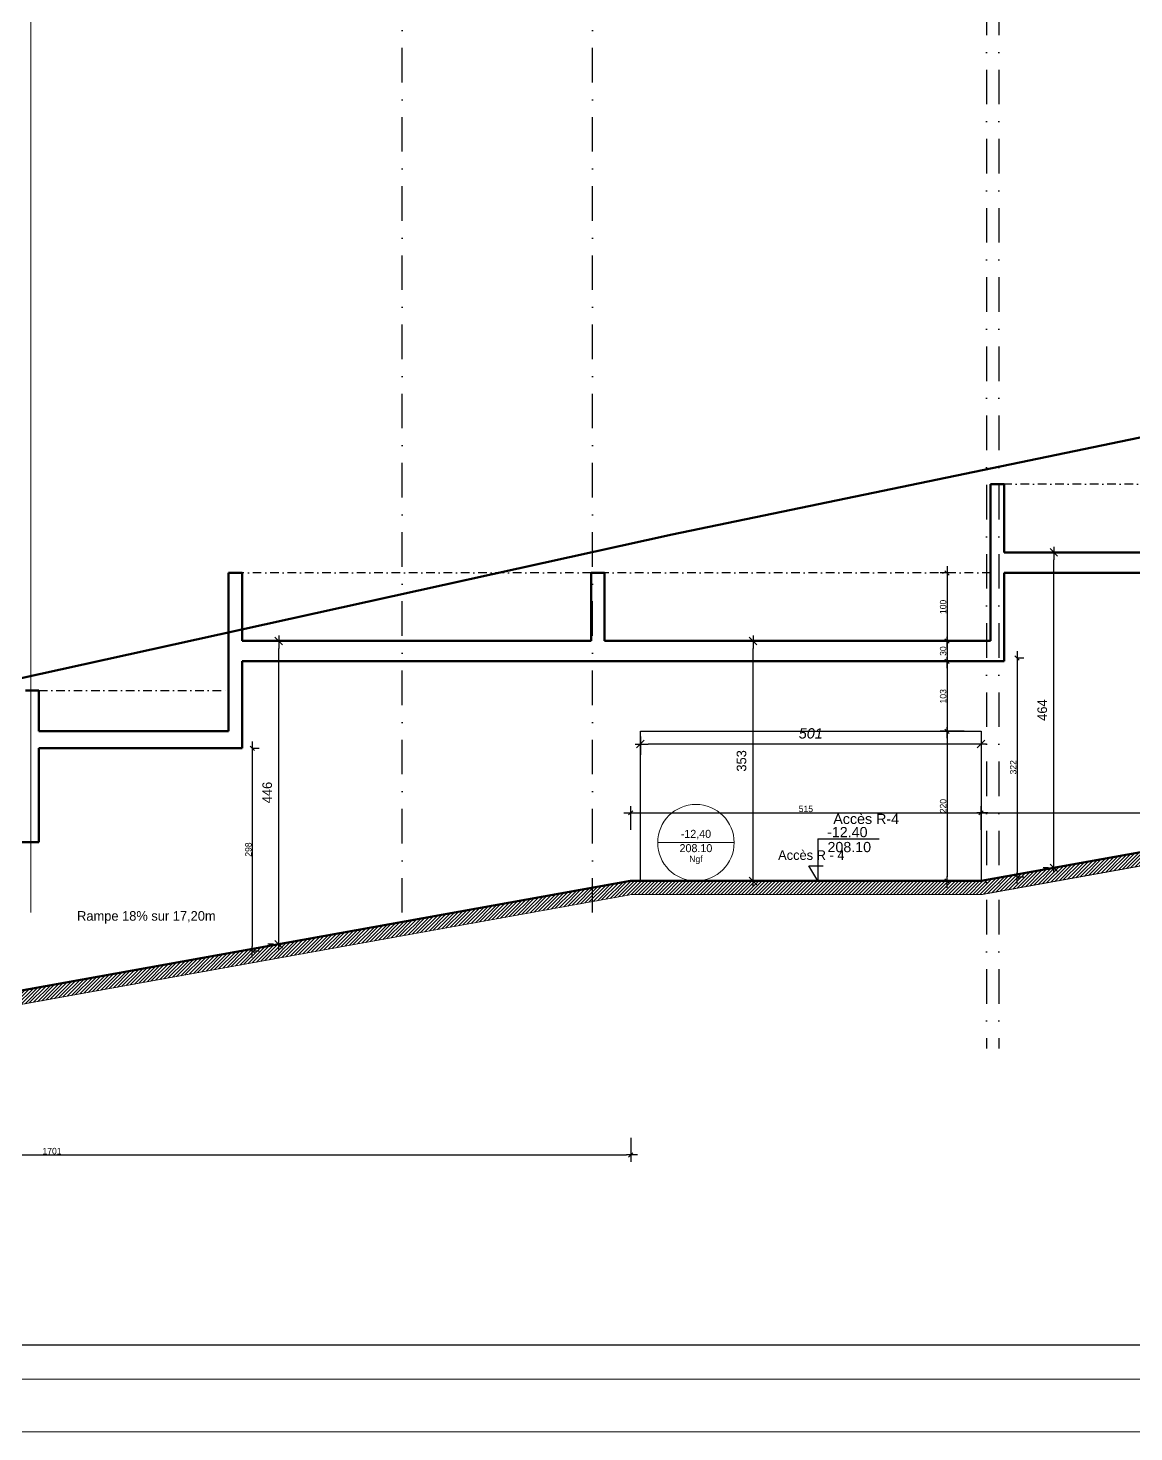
# Model space of a CAD drawing. Header units: millimetres. Extents: x -26249 to 60250, y -21218 to 23336.
# Drawn here: x 17179 to 18805, y 14138 to 16202 of the extents above; entities that cross this region are included whole.
import ezdxf

# ---------------------------------------------------------------- set-up
doc = ezdxf.new("R2010")
doc.units = ezdxf.units.MM
doc.linetypes.add('Style de ligne -6', pattern=[1.04164, 0.625, -0.20828, 0.06943, -0.13893])
doc.linetypes.add('TIRETPTX2', pattern=[50.8, 25.4, -12.7, 0, -12.7])
doc.layers.add('01_linteaux', color=2, linetype='Continuous')
doc.layers.add('01_texte', color=230, linetype='Continuous')
for name, color, linetype, lineweight in [('01_murs_coup', 5, 'Continuous', 60), ('B GÈnÈral_Hatch', 7, 'Continuous', 5), ('B Général', 7, 'Continuous', 5), ('C ANNOTATIONS-cotation', 7, 'Continuous', 5), ('C ANNOTATIONS-niveaux', 7, 'Continuous', 5), ('C ANNOTATIONS-texte', 7, 'Continuous', 5)]:
    doc.layers.add(name, color=color, linetype=linetype, lineweight=lineweight)
doc.styles.add('Arial', font='arial.ttf')
doc.styles.add('Arial (italic)', font='ariali.ttf')
doc.styles.add('Eurostile', font='')
doc.styles.add('MATTE_TXT', font='arial.ttf')
doc.styles.get('Eurostile').set_extended_font_data('Eurostile')
doc.dimstyles.new('100é', dxfattribs={"dimtxt": 20.229601, "dimasz": 6.232178, "dimexe": 10, "dimexo": 25, "dimgap": 1, "dimtad": 1, "dimdec": 1, "dimtxsty": 'Arial', "dimblk": 'VW_SLASH', "dimblk1": 'VW_SLASH', "dimblk2": 'VW_SLASH', "dimcen": 0, "dimdle": 10, "dimazin": 0, "dimtfac": 1, "dimtdec": 1, "dimtix": 1, "dimtmove": 0, "dimatfit": 0, "dimldrblk": 'VW_FILLEDARROW', "dimfxl": 25, "dimfxlon": 1, "dimfrac": 2, "dimtolj": 1, "dimarcsym": 0})
doc.dimstyles.new('Arch', dxfattribs={"dimtxt": 20.229601, "dimasz": 11.224121, "dimexe": 15.875, "dimexo": 7.9375, "dimgap": 7.9375, "dimtad": 1, "dimdec": 1, "dimtxsty": 'Arial', "dimblk": 'VW_SLASH-1', "dimblk1": 'VW_SLASH-1', "dimblk2": 'VW_SLASH-1', "dimcen": 0, "dimdle": 7.9375, "dimazin": 0, "dimtfac": 1, "dimtdec": 1, "dimtix": 1, "dimtmove": 0, "dimatfit": 0, "dimldrblk": 'VW_FILLEDARROW-1', "dimfxl": 1, "dimfrac": 2, "dimtolj": 1, "dimarcsym": 0})
pattern_1 = [(225, (24805.913, 33920.496), (-2.4253472, 2.64583333), [])]

# ---------------------------------------------------------------- blocks, each defined once
blk = doc.blocks.new('VW_SLASH-1')
at = {"color": 0, "linetype": 'ByBlock', "lineweight": -2}
blk.add_line((0.71, 0), (-1, 0), dxfattribs=at)
at = {"color": 0, "linetype": 'Continuous', "lineweight": 20, "flags": 128}
blk.add_lwpolyline([(0.5, 0.5), (-0.5, -0.5)], dxfattribs=at)
blk = doc.blocks.new('*D210')
at = {"layer": 'C ANNOTATIONS-cotation', "color": 0, "linetype": 'Continuous', "lineweight": -2, "transparency": 16777216}
for p, q in [((18079.4, 15160.5), (18079.4, 15133.6)), ((18568.8, 15149.5), (18090.7, 15149.5)), ((18580, 15160.5), (18580, 15133.6))]:
    blk.add_line(p, q, dxfattribs=at)
at = {"layer": 'Defpoints', "color": 0, "linetype": 'Continuous', "transparency": 16777216}
for p in [(18079.4, 15168.4), (18580, 15168.4), (18079.4, 15149.5)]:
    blk.add_point(p, dxfattribs=at)
at = {"layer": 'C ANNOTATIONS-cotation', "color": 0, "linetype": 'Continuous', "lineweight": -2, "transparency": 16777216, "xscale": 11.22412109375, "yscale": 11.22412109375, "zscale": 11.22412109375, "rotation": 180}
blk.add_blockref('VW_SLASH-1', (18079.4, 15149.5), dxfattribs=at)
at = {"layer": 'C ANNOTATIONS-cotation', "color": 0, "linetype": 'Continuous', "lineweight": -2, "transparency": 16777216, "xscale": 11.22412109375, "yscale": 11.22412109375, "zscale": 11.22412109375}
blk.add_blockref('VW_SLASH-1', (18580, 15149.5), dxfattribs=at)
at = {"layer": 'C ANNOTATIONS-cotation', "color": 0, "linetype": 'Continuous', "lineweight": 5, "transparency": 16777216, "insert": (18329.7, 15165.2), "char_height": 15.15, "attachment_point": 5, "style": 'Arial (italic)'}
blk.add_mtext('\\A1;501', dxfattribs=at)
blk = doc.blocks.new('VW_FILLEDARROW-1')
at = {"linetype": 'Continuous', "lineweight": 0}
blk.add_hatch(color=0, dxfattribs=at).paths.add_polyline_path([(-1.41, 0.38), (0, 0), (-1.41, -0.38)])
at = {"color": 0, "linetype": 'Continuous', "lineweight": 5, "flags": 128}
blk.add_lwpolyline([(-1.41, 0.38), (0, 0), (-1.41, -0.38)], close=True, dxfattribs=at)
blk = doc.blocks.new('Alti BAT A R-4')
at = {"layer": 'C ANNOTATIONS-niveaux', "color": 7, "linetype": 'Continuous', "lineweight": 5}
blk.add_line((-56.2, 0), (56.2, 0), dxfattribs=at)
blk.add_circle((0, 0), 56.2, dxfattribs=at)
at = {"layer": 'C ANNOTATIONS-niveaux', "color": 7, "attachment_point": 2, "rotation": 0, "line_spacing_factor": 0.894142, "style": 'Eurostile'}
for s, insert, char_height in [('-12,40', (0, 18.8), 11.77), ('208.10', (0, -2.2), 11.77), ('Ngf', (0, -19.2), 9.41)]:
    blk.add_mtext(s, dxfattribs=dict(at, insert=insert, char_height=char_height))
blk = doc.blocks.new('*D216')
at = {"layer": 'C ANNOTATIONS-cotation', "color": 0, "linetype": 'Continuous', "lineweight": -2, "transparency": 16777216}
for p, q in [((17540, 15301.2), (17532, 15301.2)), ((17547.9, 14866.5), (17547.9, 15290)), ((17540, 14855.3), (17532, 14855.3))]:
    blk.add_line(p, q, dxfattribs=at)
at = {"layer": 'Defpoints', "color": 0, "linetype": 'Continuous', "transparency": 16777216}
for p in [(17547.9, 15301.2), (17547.9, 15301.2), (17547.9, 14855.3)]:
    blk.add_point(p, dxfattribs=at)
at = {"layer": 'C ANNOTATIONS-cotation', "color": 0, "linetype": 'Continuous', "lineweight": -2, "transparency": 16777216, "xscale": 11.22412109375, "yscale": 11.22412109375, "zscale": 11.22412109375}
for p, rotation in [((17547.9, 15301.2), 90), ((17547.9, 14855.3), 270)]:
    blk.add_blockref('VW_SLASH-1', p, dxfattribs=dict(at, rotation=rotation))
at = {"layer": 'C ANNOTATIONS-cotation', "color": 0, "linetype": 'Continuous', "lineweight": 5, "transparency": 16777216, "insert": (17530.9, 15078.3), "char_height": 14.12, "attachment_point": 5, "rotation": 90, "style": 'Eurostile'}
blk.add_mtext('\\A1;446', dxfattribs=at)
blk = doc.blocks.new('*D217')
at = {"layer": 'C ANNOTATIONS-cotation', "color": 0, "linetype": 'Continuous', "lineweight": -2, "transparency": 16777216}
for p, q in [((18311.1, 15301.2), (18229, 15301.2)), ((18244.9, 14959.6), (18244.9, 15290)), ((18314.6, 14948.4), (18229, 14948.4))]:
    blk.add_line(p, q, dxfattribs=at)
at = {"layer": 'Defpoints', "color": 0, "linetype": 'Continuous', "transparency": 16777216}
for p in [(18244.9, 15301.2), (18319, 15301.2), (18322.5, 14948.4)]:
    blk.add_point(p, dxfattribs=at)
at = {"layer": 'C ANNOTATIONS-cotation', "color": 0, "linetype": 'Continuous', "lineweight": -2, "transparency": 16777216, "xscale": 11.22412109375, "yscale": 11.22412109375, "zscale": 11.22412109375}
for p, rotation in [((18244.9, 15301.2), 90), ((18244.9, 14948.4), 270)]:
    blk.add_blockref('VW_SLASH-1', p, dxfattribs=dict(at, rotation=rotation))
at = {"layer": 'C ANNOTATIONS-cotation', "color": 0, "linetype": 'Continuous', "lineweight": 5, "transparency": 16777216, "insert": (18227.9, 15124.8), "char_height": 14.12, "attachment_point": 5, "rotation": 90, "style": 'Eurostile'}
blk.add_mtext('\\A1;353', dxfattribs=at)
blk = doc.blocks.new('*D218')
at = {"layer": 'C ANNOTATIONS-cotation', "color": 0, "linetype": 'Continuous', "lineweight": -2, "transparency": 16777216}
for p, q in [((18679, 15431.4), (18671, 15431.4)), ((18686.9, 14978.9), (18686.9, 15420.2)), ((18679, 14967.6), (18671, 14967.6))]:
    blk.add_line(p, q, dxfattribs=at)
at = {"layer": 'Defpoints', "color": 0, "linetype": 'Continuous', "transparency": 16777216}
for p in [(18686.9, 15431.4), (18686.9, 15431.4), (18686.9, 14967.6)]:
    blk.add_point(p, dxfattribs=at)
at = {"layer": 'C ANNOTATIONS-cotation', "color": 0, "linetype": 'Continuous', "lineweight": -2, "transparency": 16777216, "xscale": 11.22412109375, "yscale": 11.22412109375, "zscale": 11.22412109375}
for p, rotation in [((18686.9, 15431.4), 90), ((18686.9, 14967.6), 270)]:
    blk.add_blockref('VW_SLASH-1', p, dxfattribs=dict(at, rotation=rotation))
at = {"layer": 'C ANNOTATIONS-cotation', "color": 0, "linetype": 'Continuous', "lineweight": 5, "transparency": 16777216, "insert": (18669.9, 15199.5), "char_height": 14.12, "attachment_point": 5, "rotation": 90, "style": 'Eurostile'}
blk.add_mtext('\\A1;464', dxfattribs=at)
blk = doc.blocks.new('VW_SLASH')
at = {"color": 0, "linetype": 'ByBlock', "lineweight": -2}
blk.add_line((1.6, 0), (-1, 0), dxfattribs=at)
at = {"color": 0, "linetype": 'Continuous', "lineweight": 20, "flags": 128}
blk.add_lwpolyline([(0.5, 0.5), (-0.5, -0.5)], dxfattribs=at)
blk = doc.blocks.new('*D228')
at = {"layer": 'C ANNOTATIONS-cotation', "color": 0, "linetype": 'Continuous', "lineweight": -2, "transparency": 16777216}
for p, q in [((17508.9, 15143.4), (17518.9, 15143.4)), ((17508.9, 15137.2), (17508.9, 14851.8)), ((17508.9, 14845.6), (17518.9, 14845.6))]:
    blk.add_line(p, q, dxfattribs=at)
at = {"layer": 'Defpoints', "color": 0, "linetype": 'Continuous', "transparency": 16777216}
for p in [(17494, 15143.4), (17494, 14845.6), (17508.9, 14845.6)]:
    blk.add_point(p, dxfattribs=at)
at = {"layer": 'C ANNOTATIONS-cotation', "color": 0, "linetype": 'Continuous', "lineweight": -2, "transparency": 16777216, "xscale": 6.232177734375, "yscale": 6.232177734375, "zscale": 6.232177734375}
for p, rotation in [((17508.9, 15143.4), 90), ((17508.9, 14845.6), 270)]:
    blk.add_blockref('VW_SLASH', p, dxfattribs=dict(at, rotation=rotation))
at = {"layer": 'C ANNOTATIONS-cotation', "color": 0, "linetype": 'Continuous', "lineweight": 5, "transparency": 16777216, "insert": (17503.2, 14994.5), "char_height": 9.41, "attachment_point": 5, "rotation": 90, "style": 'Eurostile'}
blk.add_mtext('\\A1;298', dxfattribs=at)
blk = doc.blocks.new('VW_FILLEDARROW')
at = {"linetype": 'Continuous', "lineweight": 0}
blk.add_hatch(color=0, dxfattribs=at).paths.add_polyline_path([(-1.6, 0.43), (0, 0), (-1.6, -0.43)])
at = {"color": 0, "linetype": 'Continuous', "lineweight": 5, "flags": 128}
blk.add_lwpolyline([(-1.6, 0.43), (0, 0), (-1.6, -0.43)], close=True, dxfattribs=at)
blk = doc.blocks.new('*D229')
at = {"layer": 'C ANNOTATIONS-cotation', "color": 0, "linetype": 'Continuous', "lineweight": -2, "transparency": 16777216}
for p, q in [((18632.9, 15276.2), (18642.9, 15276.2)), ((18632.9, 15270), (18632.9, 14960.7)), ((18632.9, 14954.5), (18642.9, 14954.5))]:
    blk.add_line(p, q, dxfattribs=at)
at = {"layer": 'Defpoints', "color": 0, "linetype": 'Continuous', "transparency": 16777216}
for p in [(18614, 15276.2), (18614, 14954.5), (18632.9, 14954.5)]:
    blk.add_point(p, dxfattribs=at)
at = {"layer": 'C ANNOTATIONS-cotation', "color": 0, "linetype": 'Continuous', "lineweight": -2, "transparency": 16777216, "xscale": 6.232177734375, "yscale": 6.232177734375, "zscale": 6.232177734375}
for p, rotation in [((18632.9, 15276.2), 90), ((18632.9, 14954.5), 270)]:
    blk.add_blockref('VW_SLASH', p, dxfattribs=dict(at, rotation=rotation))
at = {"layer": 'C ANNOTATIONS-cotation', "color": 0, "linetype": 'Continuous', "lineweight": 5, "transparency": 16777216, "insert": (18627.2, 15115.4), "char_height": 9.41, "attachment_point": 5, "rotation": 90, "style": 'Eurostile'}
blk.add_mtext('\\A1;322', dxfattribs=at)
blk = doc.blocks.new('*D230')
at = {"layer": 'C ANNOTATIONS-cotation', "color": 0, "linetype": 'Continuous', "lineweight": -2, "transparency": 16777216}
for p, q in [((16364.2, 14570.5), (16364.2, 14535.5)), ((18065, 14570.5), (18065, 14535.5)), ((16370.4, 14545.5), (18058.8, 14545.5))]:
    blk.add_line(p, q, dxfattribs=at)
at = {"layer": 'Defpoints', "color": 0, "linetype": 'Continuous', "transparency": 16777216}
for p in [(18065, 14948.4), (16364.2, 14642.2), (18065, 14545.5)]:
    blk.add_point(p, dxfattribs=at)
at = {"layer": 'C ANNOTATIONS-cotation', "color": 0, "linetype": 'Continuous', "lineweight": -2, "transparency": 16777216, "xscale": 6.232177734375, "yscale": 6.232177734375, "zscale": 6.232177734375, "rotation": 180}
blk.add_blockref('VW_SLASH', (16364.2, 14545.5), dxfattribs=at)
at = {"layer": 'C ANNOTATIONS-cotation', "color": 0, "linetype": 'Continuous', "lineweight": -2, "transparency": 16777216, "xscale": 6.232177734375, "yscale": 6.232177734375, "zscale": 6.232177734375}
blk.add_blockref('VW_SLASH', (18065, 14545.5), dxfattribs=at)
at = {"layer": 'C ANNOTATIONS-cotation', "color": 0, "linetype": 'Continuous', "lineweight": 5, "transparency": 16777216, "insert": (17214.6, 14551.2), "char_height": 9.41, "attachment_point": 5, "style": 'Eurostile'}
blk.add_mtext('\\A1;1701', dxfattribs=at)
blk = doc.blocks.new('*D234')
at = {"layer": 'C ANNOTATIONS-cotation', "color": 0, "linetype": 'Continuous', "lineweight": -2, "transparency": 16777216}
for p, q in [((20246.7, 15073.5), (20246.7, 15038.5)), ((18580, 15023.5), (18580, 15058.5)), ((18586.3, 15048.5), (20240.5, 15048.5))]:
    blk.add_line(p, q, dxfattribs=at)
at = {"layer": 'Defpoints', "color": 0, "linetype": 'Continuous', "transparency": 16777216}
for p in [(20246.7, 15248.4), (20246.7, 15048.5), (18580, 14948.4)]:
    blk.add_point(p, dxfattribs=at)
at = {"layer": 'C ANNOTATIONS-cotation', "color": 0, "linetype": 'Continuous', "lineweight": -2, "transparency": 16777216, "xscale": 6.232177734375, "yscale": 6.232177734375, "zscale": 6.232177734375, "rotation": 180}
blk.add_blockref('VW_SLASH', (18580, 15048.5), dxfattribs=at)
at = {"layer": 'C ANNOTATIONS-cotation', "color": 0, "linetype": 'Continuous', "lineweight": -2, "transparency": 16777216, "xscale": 6.232177734375, "yscale": 6.232177734375, "zscale": 6.232177734375}
blk.add_blockref('VW_SLASH', (20246.7, 15048.5), dxfattribs=at)
at = {"layer": 'C ANNOTATIONS-cotation', "color": 0, "linetype": 'Continuous', "lineweight": 5, "transparency": 16777216, "insert": (19413.4, 15054.2), "char_height": 9.41, "attachment_point": 5, "style": 'Eurostile'}
blk.add_mtext('\\A1;1667', dxfattribs=at)
blk = doc.blocks.new('*D235')
at = {"layer": 'C ANNOTATIONS-cotation', "color": 0, "linetype": 'Continuous', "lineweight": -2, "transparency": 16777216}
for p, q in [((18065, 15023.5), (18065, 15058.5)), ((18071.2, 15048.5), (18573.8, 15048.5)), ((18580, 15023.5), (18580, 15058.5))]:
    blk.add_line(p, q, dxfattribs=at)
at = {"layer": 'Defpoints', "color": 0, "linetype": 'Continuous', "transparency": 16777216}
for p in [(18580, 15048.5), (18065, 14948.4), (18580, 14948.4)]:
    blk.add_point(p, dxfattribs=at)
at = {"layer": 'C ANNOTATIONS-cotation', "color": 0, "linetype": 'Continuous', "lineweight": -2, "transparency": 16777216, "xscale": 6.232177734375, "yscale": 6.232177734375, "zscale": 6.232177734375, "rotation": 180}
blk.add_blockref('VW_SLASH', (18065, 15048.5), dxfattribs=at)
at = {"layer": 'C ANNOTATIONS-cotation', "color": 0, "linetype": 'Continuous', "lineweight": -2, "transparency": 16777216, "xscale": 6.232177734375, "yscale": 6.232177734375, "zscale": 6.232177734375}
blk.add_blockref('VW_SLASH', (18580, 15048.5), dxfattribs=at)
at = {"layer": 'C ANNOTATIONS-cotation', "color": 0, "linetype": 'Continuous', "lineweight": 5, "transparency": 16777216, "insert": (18322.5, 15054.2), "char_height": 9.41, "attachment_point": 5, "style": 'Eurostile'}
blk.add_mtext('\\A1;515', dxfattribs=at)
blk = doc.blocks.new('*D240')
at = {"layer": 'C ANNOTATIONS-cotation', "color": 0, "linetype": 'Continuous', "lineweight": -2, "transparency": 16777216}
for p, q in [((18554.9, 15168.4), (18519.9, 15168.4)), ((18529.9, 15162.2), (18529.9, 14954.6)), ((18554.9, 14948.4), (18519.9, 14948.4))]:
    blk.add_line(p, q, dxfattribs=at)
at = {"layer": 'Defpoints', "color": 0, "linetype": 'Continuous', "transparency": 16777216}
for p in [(18580, 15168.4), (18529.9, 14948.4), (18580, 14948.4)]:
    blk.add_point(p, dxfattribs=at)
at = {"layer": 'C ANNOTATIONS-cotation', "color": 0, "linetype": 'Continuous', "lineweight": -2, "transparency": 16777216, "xscale": 6.232177734375, "yscale": 6.232177734375, "zscale": 6.232177734375}
for p, rotation in [((18529.9, 15168.4), 90), ((18529.9, 14948.4), 270)]:
    blk.add_blockref('VW_SLASH', p, dxfattribs=dict(at, rotation=rotation))
at = {"layer": 'C ANNOTATIONS-cotation', "color": 0, "linetype": 'Continuous', "lineweight": 5, "transparency": 16777216, "insert": (18524.2, 15058.4), "char_height": 9.41, "attachment_point": 5, "rotation": 90, "style": 'Eurostile'}
blk.add_mtext('\\A1;220', dxfattribs=at)
blk = doc.blocks.new('*D241')
at = {"layer": 'C ANNOTATIONS-cotation', "color": 0, "linetype": 'Continuous', "lineweight": -2, "transparency": 16777216}
for p, q in [((18554.9, 15271.2), (18519.9, 15271.2)), ((18529.9, 15265), (18529.9, 15174.6)), ((18554.9, 15168.4), (18519.9, 15168.4))]:
    blk.add_line(p, q, dxfattribs=at)
at = {"layer": 'Defpoints', "color": 0, "linetype": 'Continuous', "transparency": 16777216}
for p in [(18588, 15271.2), (18529.9, 15168.4), (18580, 15168.4)]:
    blk.add_point(p, dxfattribs=at)
at = {"layer": 'C ANNOTATIONS-cotation', "color": 0, "linetype": 'Continuous', "lineweight": -2, "transparency": 16777216, "xscale": 6.232177734375, "yscale": 6.232177734375, "zscale": 6.232177734375}
for p, rotation in [((18529.9, 15271.2), 90), ((18529.9, 15168.4), 270)]:
    blk.add_blockref('VW_SLASH', p, dxfattribs=dict(at, rotation=rotation))
at = {"layer": 'C ANNOTATIONS-cotation', "color": 0, "linetype": 'Continuous', "lineweight": 5, "transparency": 16777216, "insert": (18524.2, 15219.8), "char_height": 9.41, "attachment_point": 5, "rotation": 90, "style": 'Eurostile'}
blk.add_mtext('\\A1;103', dxfattribs=at)
blk = doc.blocks.new('*D242')
at = {"layer": 'C ANNOTATIONS-cotation', "color": 0, "linetype": 'Continuous', "lineweight": -2, "transparency": 16777216}
for p, q in [((18554.9, 15301.2), (18519.9, 15301.2)), ((18529.9, 15295), (18529.9, 15277.5)), ((18554.9, 15271.2), (18519.9, 15271.2))]:
    blk.add_line(p, q, dxfattribs=at)
at = {"layer": 'Defpoints', "color": 0, "linetype": 'Continuous', "transparency": 16777216}
for p in [(18580.3, 15301.2), (18529.9, 15271.2), (18588, 15271.2)]:
    blk.add_point(p, dxfattribs=at)
at = {"layer": 'C ANNOTATIONS-cotation', "color": 0, "linetype": 'Continuous', "lineweight": -2, "transparency": 16777216, "xscale": 6.232177734375, "yscale": 6.232177734375, "zscale": 6.232177734375}
for p, rotation in [((18529.9, 15301.2), 90), ((18529.9, 15271.2), 270)]:
    blk.add_blockref('VW_SLASH', p, dxfattribs=dict(at, rotation=rotation))
at = {"layer": 'C ANNOTATIONS-cotation', "color": 0, "linetype": 'Continuous', "lineweight": 5, "transparency": 16777216, "insert": (18524.2, 15286.2), "char_height": 9.41, "attachment_point": 5, "rotation": 90, "style": 'Eurostile'}
blk.add_mtext('\\A1;30', dxfattribs=at)
blk = doc.blocks.new('*D243')
at = {"layer": 'C ANNOTATIONS-cotation', "color": 0, "linetype": 'Continuous', "lineweight": -2, "transparency": 16777216}
for p, q in [((18538.9, 15401.2), (18519.9, 15401.2)), ((18529.9, 15395), (18529.9, 15307.5)), ((18554.9, 15301.2), (18519.9, 15301.2))]:
    blk.add_line(p, q, dxfattribs=at)
at = {"layer": 'Defpoints', "color": 0, "linetype": 'Continuous', "transparency": 16777216}
for p in [(18563.9, 15401.2), (18529.9, 15301.2), (18580.3, 15301.2)]:
    blk.add_point(p, dxfattribs=at)
at = {"layer": 'C ANNOTATIONS-cotation', "color": 0, "linetype": 'Continuous', "lineweight": -2, "transparency": 16777216, "xscale": 6.232177734375, "yscale": 6.232177734375, "zscale": 6.232177734375}
for p, rotation in [((18529.9, 15401.2), 90), ((18529.9, 15301.2), 270)]:
    blk.add_blockref('VW_SLASH', p, dxfattribs=dict(at, rotation=rotation))
at = {"layer": 'C ANNOTATIONS-cotation', "color": 0, "linetype": 'Continuous', "lineweight": 5, "transparency": 16777216, "insert": (18524.2, 15351.2), "char_height": 9.41, "attachment_point": 5, "rotation": 90, "style": 'Eurostile'}
blk.add_mtext('\\A1;100', dxfattribs=at)

msp = doc.modelspace()

# ---------------------------------------------------------------- hatches: boundary and pattern name
at = {"layer": 'B GÈnÈral_Hatch', "linetype": 'Continuous', "lineweight": 5}
h = msp.add_hatch(dxfattribs=at)
h.set_pattern_fill('50_BETON', angle=180, style=0, pattern_type=2)
h.set_pattern_definition(pattern_1)
h.paths.add_polyline_path([(20248.477, 15228.389), (20246.692, 15248.389), (18580.025, 14948.389), (18581.811, 14928.389)])
h = msp.add_hatch(dxfattribs=at)
h.set_pattern_fill('50_BETON', angle=180, style=0, pattern_type=2)
h.set_pattern_definition(pattern_1)
h.paths.add_polyline_path([(18066.769, 14928.389), (18064.984, 14948.389), (16359.428, 14641.389), (16361.214, 14621.389)])
h = msp.add_hatch(dxfattribs=at)
h.set_pattern_fill('50_BETON', angle=180, style=0, pattern_type=2)
h.set_pattern_definition(pattern_1)
h.paths.add_polyline_path([(18581.811, 14928.389), (18580.025, 14948.389), (18064.984, 14948.389), (18066.769, 14928.389)])

# ---------------------------------------------------------------- linework, layer by layer
at = {"layer": '01_linteaux', "linetype": 'TIRETPTX2', "ltscale": 2}
for p, q in [((17729.429, 14901.816), (17729.429, 17436.816)), ((18009.025, 14901.816), (18009.025, 17436.816))]:
    msp.add_line(p, q, dxfattribs=at)
at = {"layer": '01_linteaux', "linetype": 'TIRETPTX2', "ltscale": 0.5}
for p, q in [((19593.948, 15531.388), (18614.024, 15531.388)), ((18006.713, 15401.227), (17493.994, 15401.227)), ((18594.025, 15401.227), (18026.713, 15401.227)), ((17195.429, 15228.388), (17473.994, 15228.388))]:
    msp.add_line(p, q, dxfattribs=at)
at = {"layer": '01_linteaux'}
for p, q in [((18079.428, 14948.389), (18079.428, 15168.389)), ((18079.428, 15168.389), (18580.025, 15168.389)), ((18580.025, 15168.389), (18580.025, 14948.389))]:
    msp.add_line(p, q, dxfattribs=at)
at = {"layer": '01_linteaux', "linetype": 'TIRETPTX2', "ltscale": 2, "flags": 128}
for points in [[(18531.1, 17436.816), (18531.1, 17353.316), (18588.025, 17304.316), (18588.025, 14701.816)], [(18662.95, 17436.816), (18662.95, 17353.316), (18606.025, 17304.316), (18606.025, 14701.816)]]:
    msp.add_lwpolyline(points, dxfattribs=at)
at = {"layer": '01_murs_coup'}
for p, q in [((18594.025, 15531.388), (18594.025, 15301.227)), ((18594.025, 15531.388), (18614.025, 15531.388)), ((18614.025, 15531.388), (18614.025, 15431.388)), ((18614.025, 15431.388), (19593.948, 15431.388)), ((17473.994, 15401.227), (17493.994, 15401.227)), ((17473.994, 15401.227), (17473.994, 15168.388)), ((17493.994, 15401.227), (17493.994, 15301.227)), ((18006.713, 15401.227), (18006.713, 15301.227)), ((18006.713, 15401.227), (18006.713, 15301.227)), ((18006.713, 15401.227), (18026.713, 15401.227)), ((18026.713, 15401.227), (18026.713, 15301.227)), ((18026.713, 15401.227), (18026.713, 15301.227)), ((18614.025, 15401.388), (19617.948, 15401.388)), ((18614.025, 15271.227), (18614.025, 15401.307)), ((17493.994, 15301.227), (18006.713, 15301.227)), ((18026.713, 15301.227), (18594.025, 15301.227)), ((17493.994, 15271.227), (18614.025, 15271.227)), ((17493.994, 15271.227), (17493.994, 15143.388)), ((20246.692, 15248.389), (18580.025, 14948.389)), ((17175.429, 15228.388), (17195.429, 15228.388)), ((17195.429, 15228.388), (17195.429, 15168.388)), ((17195.429, 15168.388), (17473.994, 15168.388)), ((17195.429, 15005.244), (17195.429, 15143.388)), ((17195.429, 15143.388), (17493.994, 15143.388)), ((16562.901, 15005.244), (17195.429, 15005.244)), ((18064.984, 14948.389), (16359.428, 14641.389)), ((18580.025, 14948.389), (18064.984, 14948.389))]:
    msp.add_line(p, q, dxfattribs=at)
at = {"layer": '01_murs_coup', "linetype": 'Continuous', "lineweight": 5}
msp.add_line((22766.521, 14215.706), (11316.521, 14215.706), dxfattribs=at)
at = {"layer": '01_murs_coup', "flags": 128}
msp.add_lwpolyline([(20740.869, 16016.389), (19900.913, 15825.389), (18126.057, 15457.389), (17526.717, 15325.389), (16235.913, 15040.389), (15894.487, 14977.389), (14059.913, 14713.389), (13373.563, 14606.389), (12485.913, 14472.389), (11934.285, 14366.177)], dxfattribs=at)
at = {"layer": '01_texte'}
for p, q in [((18339.883, 15010.027), (18339.875, 14948.389)), ((18339.883, 15010.027), (18430.034, 15010.027)), ((18339.875, 14948.389), (18327.058, 14970.445)), ((18327.058, 14970.445), (18347.804, 14970.445)), ((22766.521, 14265.706), (11366.521, 14265.706))]:
    msp.add_line(p, q, dxfattribs=at)
at = {"layer": 'B Général', "color": 1, "linetype": 'Style de ligne -6', "lineweight": 13, "true_color": 0xff0000}
msp.add_line((17183.429, 14901.816), (17183.429, 17436.816), dxfattribs=at)
at = {"layer": 'B Général', "color": 7, "linetype": 'Continuous', "lineweight": 18}
for p, q in [((18594.025, 15531.388), (18594.025, 15301.227)), ((18580.025, 14948.389), (20246.692, 15248.389)), ((18581.811, 14928.389), (20248.477, 15228.389)), ((16359.428, 14641.389), (18064.984, 14948.389)), ((18064.984, 14948.389), (18580.025, 14948.389)), ((16361.214, 14621.389), (18066.769, 14928.389)), ((18066.769, 14928.389), (18581.811, 14928.389))]:
    msp.add_line(p, q, dxfattribs=at)
at = {"layer": 'B Général', "color": 7, "linetype": 'Continuous', "lineweight": 5}
for p, q in [((17473.994, 15401.227), (17493.994, 15401.227)), ((18580.025, 14948.389), (20246.692, 15248.389)), ((18581.811, 14928.389), (20248.477, 15228.389)), ((16359.428, 14641.389), (18064.984, 14948.389)), ((18064.984, 14948.389), (18580.025, 14948.389)), ((16361.214, 14621.389), (18066.769, 14928.389)), ((18066.769, 14928.389), (18581.811, 14928.389))]:
    msp.add_line(p, q, dxfattribs=at)
at = {"layer": 'B Général', "color": 7, "linetype": 'Continuous', "lineweight": 5, "flags": 128}
msp.add_lwpolyline([(15745.219, 14641.388), (14078.9, 14341.389), (12861.468, 14341.388), (12861.468, 14138.389), (22301.538, 14138.389), (22301.538, 16168.714), (22202.769, 16166.705), (22202.769, 16151.705), (21862.891, 16160.172), (21848.171, 16159.886), (21560.569, 16147.472), (21383.106, 16150.829), (21159.359, 16146.472), (21159.359, 16147.472), (21073.777, 16134.389), (20958.741, 16100.115), (20958.741, 15228.389), (20248.477, 15228.389), (18580.025, 14928.388), (18066.769, 14928.389), (16361.214, 14621.389)], dxfattribs=at)
at = {"layer": 'C ANNOTATIONS-cotation', "color": 7, "linetype": 'Continuous', "lineweight": 5, "flags": 128}
msp.add_lwpolyline([(18580.025, 14948.389), (18079.428, 14948.389), (18079.428, 15168.389), (18580.025, 15168.389)], close=True, dxfattribs=at)

# ---------------------------------------------------------------- block references
at = {"layer": 'C ANNOTATIONS-niveaux', "color": 7}
msp.add_blockref('Alti BAT A R-4', (18160.913, 15004.639), dxfattribs=at)

# ---------------------------------------------------------------- texts
at = {"layer": '01_texte', "style": 'MATTE_TXT'}
for s, p in [('Accès R-4', (18362.787, 15032.103)), ('-12.40', (18353.685, 15012.661)), ('208.10', (18354.246, 14990.675))]:
    msp.add_text(s, height=15, dxfattribs=at).set_placement(p)
at = {"layer": 'C ANNOTATIONS-texte', "char_height": 14.118, "width": 228.44967, "attachment_point": 1, "line_spacing_factor": 0.894142, "style": 'Eurostile'}
for s, insert in [('Accès R - 4', (18281.688, 14993.37)), ('Rampe 18% sur 17,20m', (17251.463, 14904.011))]:
    msp.add_mtext(s, dxfattribs=dict(at, insert=insert))

# ---------------------------------------------------------------- dimensions: what is measured, and where the dimension line sits
at = {"layer": 'C ANNOTATIONS-cotation', "color": 1, "linetype": 'Continuous', "lineweight": 5, "true_color": 0xff0000}
for base, p1, p2, picture, middle in [((18686.913, 15431.388), (18686.913, 14967.629), (18686.913, 15431.388), '*D218', (18669.854, 15199.508)), ((17547.913, 15301.227), (17547.913, 14855.316), (17547.913, 15301.227), '*D216', (17530.854, 15078.272)), ((18244.913, 15301.227), (18322.504, 14948.389), (18319.017, 15301.227), '*D217', (18227.854, 15124.808))]:
    dim = msp.add_linear_dim(base=base, p1=p1, p2=p2, angle=90, dimstyle='Arch', override={"dimtxt": 14.118001, "dimgap": 10, "dimdec": 0, "dimpost": '<>', "dimtxsty": 'Eurostile', "dimtmove": 2}, dxfattribs=at)
    dim.commit()
    dim.dimension.update_dxf_attribs({"geometry": picture, "text_midpoint": middle})
at = {"layer": 'C ANNOTATIONS-cotation', "color": 7, "linetype": 'Continuous', "lineweight": 5}
for base, p1, p2, angle, override, picture, middle in [((18529.913, 15301.227), (18563.913, 15401.227), (18580.347, 15301.227), 90, {"dimtxt": 9.412001, "dimdec": 0, "dimpost": '<>', "dimtxsty": 'Eurostile', "dimse1": 0, "dimse2": 0, "dimtmove": 2}, '*D243', (18524.207, 15351.227)), ((18529.913, 15271.227), (18580.347, 15301.227), (18588.025, 15271.227), 90, {"dimtxt": 9.412001, "dimdec": 0, "dimpost": '<>', "dimtxsty": 'Eurostile', "dimse1": 0, "dimse2": 0, "dimtmove": 2}, '*D242', (18524.207, 15286.227)), ((18529.913, 15168.389), (18588.025, 15271.227), (18580.025, 15168.389), 90, {"dimtxt": 9.412001, "dimdec": 0, "dimpost": '<>', "dimtxsty": 'Eurostile', "dimse1": 0, "dimse2": 0, "dimtmove": 2}, '*D241', (18524.207, 15219.808)), ((20246.692, 15048.496), (18580.025, 14948.389), (20246.692, 15248.389), 180, {"dimtxt": 9.412001, "dimdec": 0, "dimpost": '<>', "dimtxsty": 'Eurostile', "dimtmove": 2}, '*D234', (19413.358, 15054.202)), ((18064.984, 14545.496), (16364.171, 14642.242), (18064.984, 14948.389), 180, {"dimtxt": 9.412001, "dimdec": 0, "dimpost": '<>', "dimtxsty": 'Eurostile', "dimse2": 0, "dimtmove": 2}, '*D230', (17214.577, 14551.202))]:
    dim = msp.add_linear_dim(base=base, p1=p1, p2=p2, angle=angle, dimstyle='100é', override=override, dxfattribs=at)
    dim.commit()
    dim.dimension.update_dxf_attribs({"geometry": picture, "text_midpoint": middle})
for p1, p2, distance, dimstyle, override, picture, middle in [((18614.025, 15276.227), (18614.025, 14954.509), 18.888, '100é', {"dimtxt": 9.412001, "dimdec": 0, "dimpost": '<>', "dimtxsty": 'Eurostile', "dimtmove": 2}, '*D229', (18627.207, 15115.368)), ((18580.025, 15168.389), (18079.428, 15168.389), 18.893, 'Arch', {"dimtxt": 15.15153, "dimdec": 0, "dimpost": '<>', "dimtxsty": 'Arial (italic)', "dimtmove": 2}, '*D210', (18329.727, 15165.17)), ((18580.025, 15168.389), (18580.025, 14948.389), -50.112, '100é', {"dimtxt": 9.412001, "dimdec": 0, "dimpost": '<>', "dimtxsty": 'Eurostile', "dimse1": 0, "dimse2": 0, "dimtmove": 2}, '*D240', (18524.207, 15058.389)), ((17493.994, 15143.388), (17493.994, 14845.61), 14.92, '100é', {"dimtxt": 9.412001, "dimdec": 0, "dimpost": '<>', "dimtxsty": 'Eurostile', "dimtmove": 2}, '*D228', (17503.207, 14994.499)), ((18064.984, 14948.389), (18580.025, 14948.389), 100.107, '100é', {"dimtxt": 9.412001, "dimdec": 0, "dimpost": '<>', "dimtxsty": 'Eurostile', "dimtmove": 2}, '*D235', (18322.504, 15054.202))]:
    dim = msp.add_aligned_dim(p1=p1, p2=p2, distance=distance, dimstyle=dimstyle, override=override, dxfattribs=at)
    dim.commit()
    dim.dimension.update_dxf_attribs({"geometry": picture, "text_midpoint": middle})

doc.saveas('drawing.dxf')
